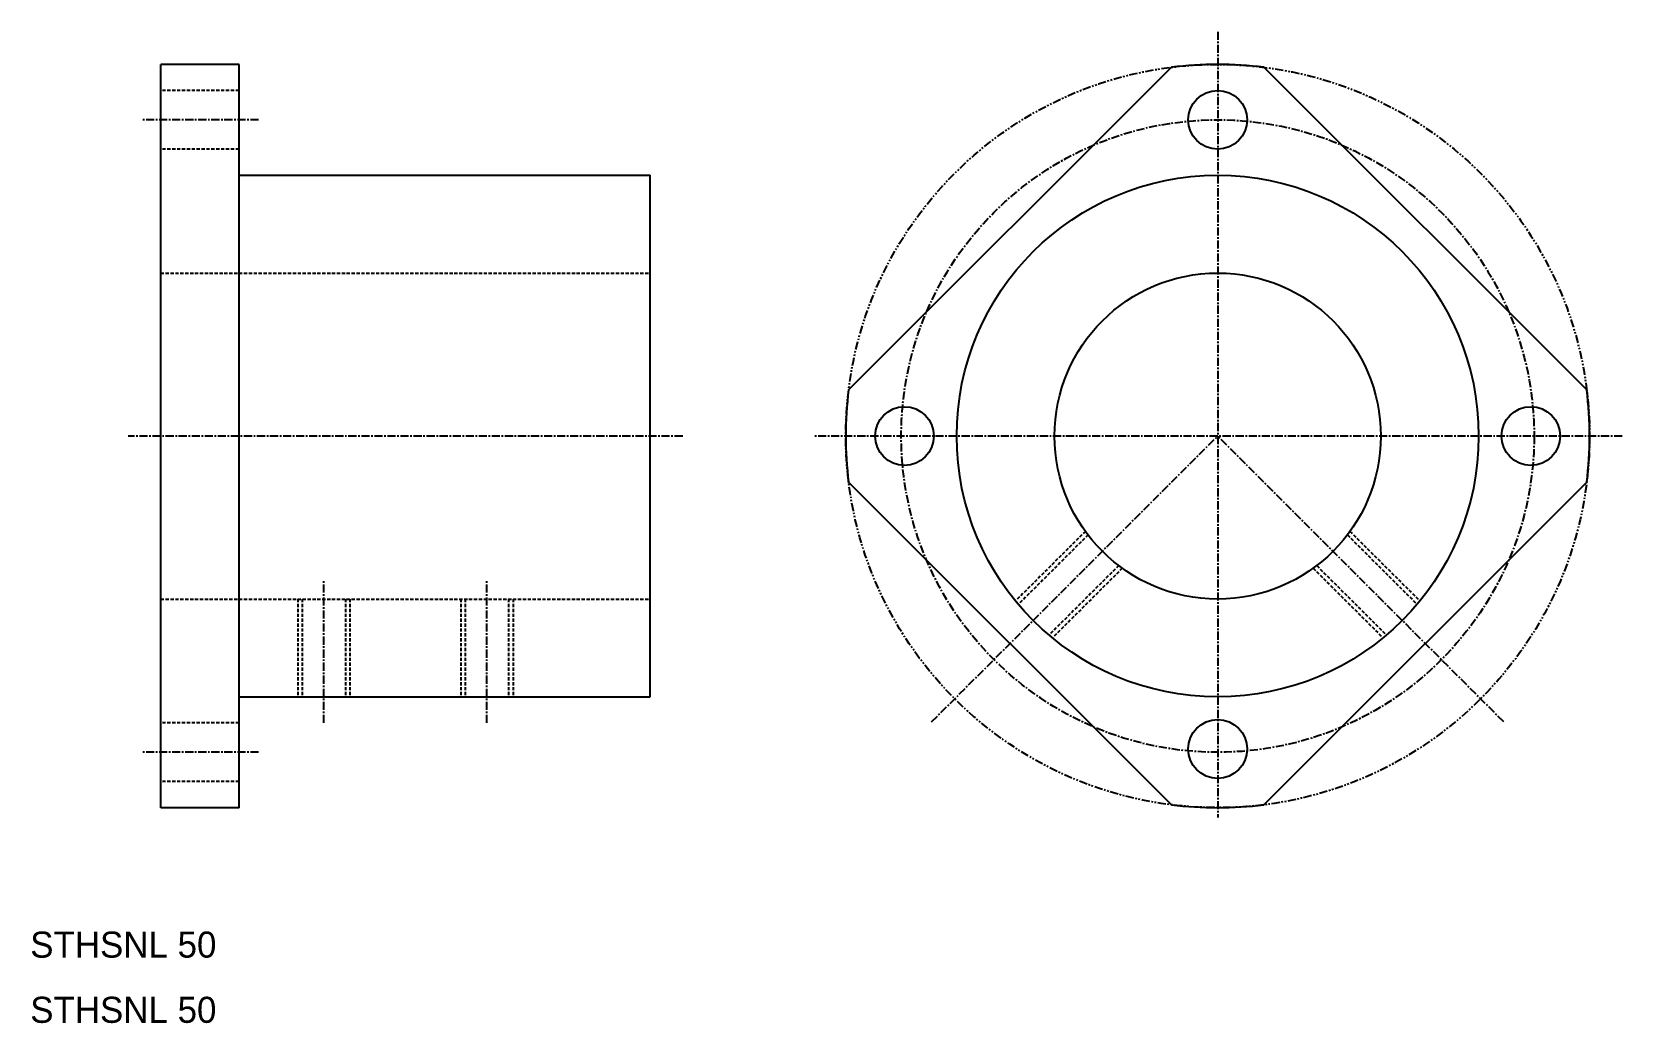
# Model space of a CAD drawing. Extents: x 10 to 254, y 10 to 162.
import ezdxf

# ---------------------------------------------------------------- set-up
doc = ezdxf.new("R2010")
doc.units = 0
for name, pattern in [('CENTER', [2, 1.25, -0.25, 0.25, -0.25]), ('DASHED', [0.75, 0.5, -0.25]), ('PHANTOM', [2.5, 1.25, -0.25, 0.25, -0.25, 0.25, -0.25])]:
    doc.linetypes.add(name, pattern=pattern)
doc.layers.get('0').update_dxf_attribs({"linetype": 'CONTINUOUS'})
doc.layers.add('CENTER', color=1, linetype='CENTER')

msp = doc.modelspace()

# ---------------------------------------------------------------- linework, layer by layer
at = {"color": 7, "linetype": 'CONTINUOUS'}
for p, q in [((30, 43), (30, 157)), ((42, 157), (30, 157)), ((42, 43), (42, 157)), ((135.44, 107.08), (184.92, 156.56)), ((248.56, 107.08), (199.08, 156.56)), ((42, 140), (105, 140)), ((105, 60), (105, 140)), ((184.92, 43.44), (135.44, 92.92)), ((199.08, 43.44), (248.56, 92.92)), ((42, 60), (105, 60)), ((42, 43), (30, 43))]:
    msp.add_line(p, q, dxfattribs=at)
at = {"color": 3, "linetype": 'DASHED'}
for p, q in [((42, 153), (30, 153)), ((42, 144), (30, 144)), ((30, 125), (105, 125)), ((171.72, 85.38), (161.01, 74.7)), ((212.28, 85.38), (222.99, 74.71)), ((172.13, 84.83), (161.45, 74.18)), ((211.88, 84.84), (222.56, 74.19)), ((176.83, 80.13), (166.15, 69.48)), ((177.38, 79.72), (166.67, 69.04)), ((206.63, 79.73), (217.34, 69.05)), ((207.18, 80.13), (217.86, 69.48)), ((30, 75), (105, 75)), ((51, 75), (51, 60)), ((51.68, 75), (51.68, 60)), ((58.32, 75), (58.32, 60)), ((59, 75), (59, 60)), ((76, 75), (76, 60)), ((76.68, 75), (76.68, 60)), ((83.32, 75), (83.32, 60)), ((84, 75), (84, 60)), ((42, 56), (30, 56)), ((42, 47), (30, 47))]:
    msp.add_line(p, q, dxfattribs=at)
at = {"color": 3, "linetype": 'PHANTOM'}
msp.add_circle((192, 100), 57, dxfattribs=at)
at = {"color": 7, "linetype": 'CONTINUOUS'}
for centre, radius in [((192, 148.5), 4.5), ((192, 100), 40), ((192, 100), 25), ((144, 100), 4.5), ((240, 100), 4.5), ((192, 52), 4.5)]:
    msp.add_circle(centre, radius, dxfattribs=at)
for start, end in [(82.8636, 97.1364), (172.8636, 187.1364), (352.8636, 7.1364), (262.8636, 277.1364)]:
    msp.add_arc((192, 100), 57, start, end, dxfattribs=at)
at = {"layer": 'CENTER', "color": 1, "linetype": 'CENTER'}
for p, q in [((192, 162), (192, 41.5)), ((45, 148.5), (27, 148.5)), ((110, 100), (25, 100)), ((254, 100), (130, 100)), ((148.16, 56.16), (192, 100)), ((235.84, 56.16), (192, 100)), ((55, 56), (55, 78)), ((80, 56), (80, 78)), ((45, 51.5), (27, 51.5))]:
    msp.add_line(p, q, dxfattribs=at)
msp.add_circle((192, 100), 48.5, dxfattribs=at)

# ---------------------------------------------------------------- texts
at = {"color": 7, "linetype": 'CONTINUOUS'}
for p in [(10, 20), (10, 10)]:
    msp.add_text('STHSNL 50', height=4, dxfattribs=at).set_placement(p)

doc.saveas('drawing.dxf')
